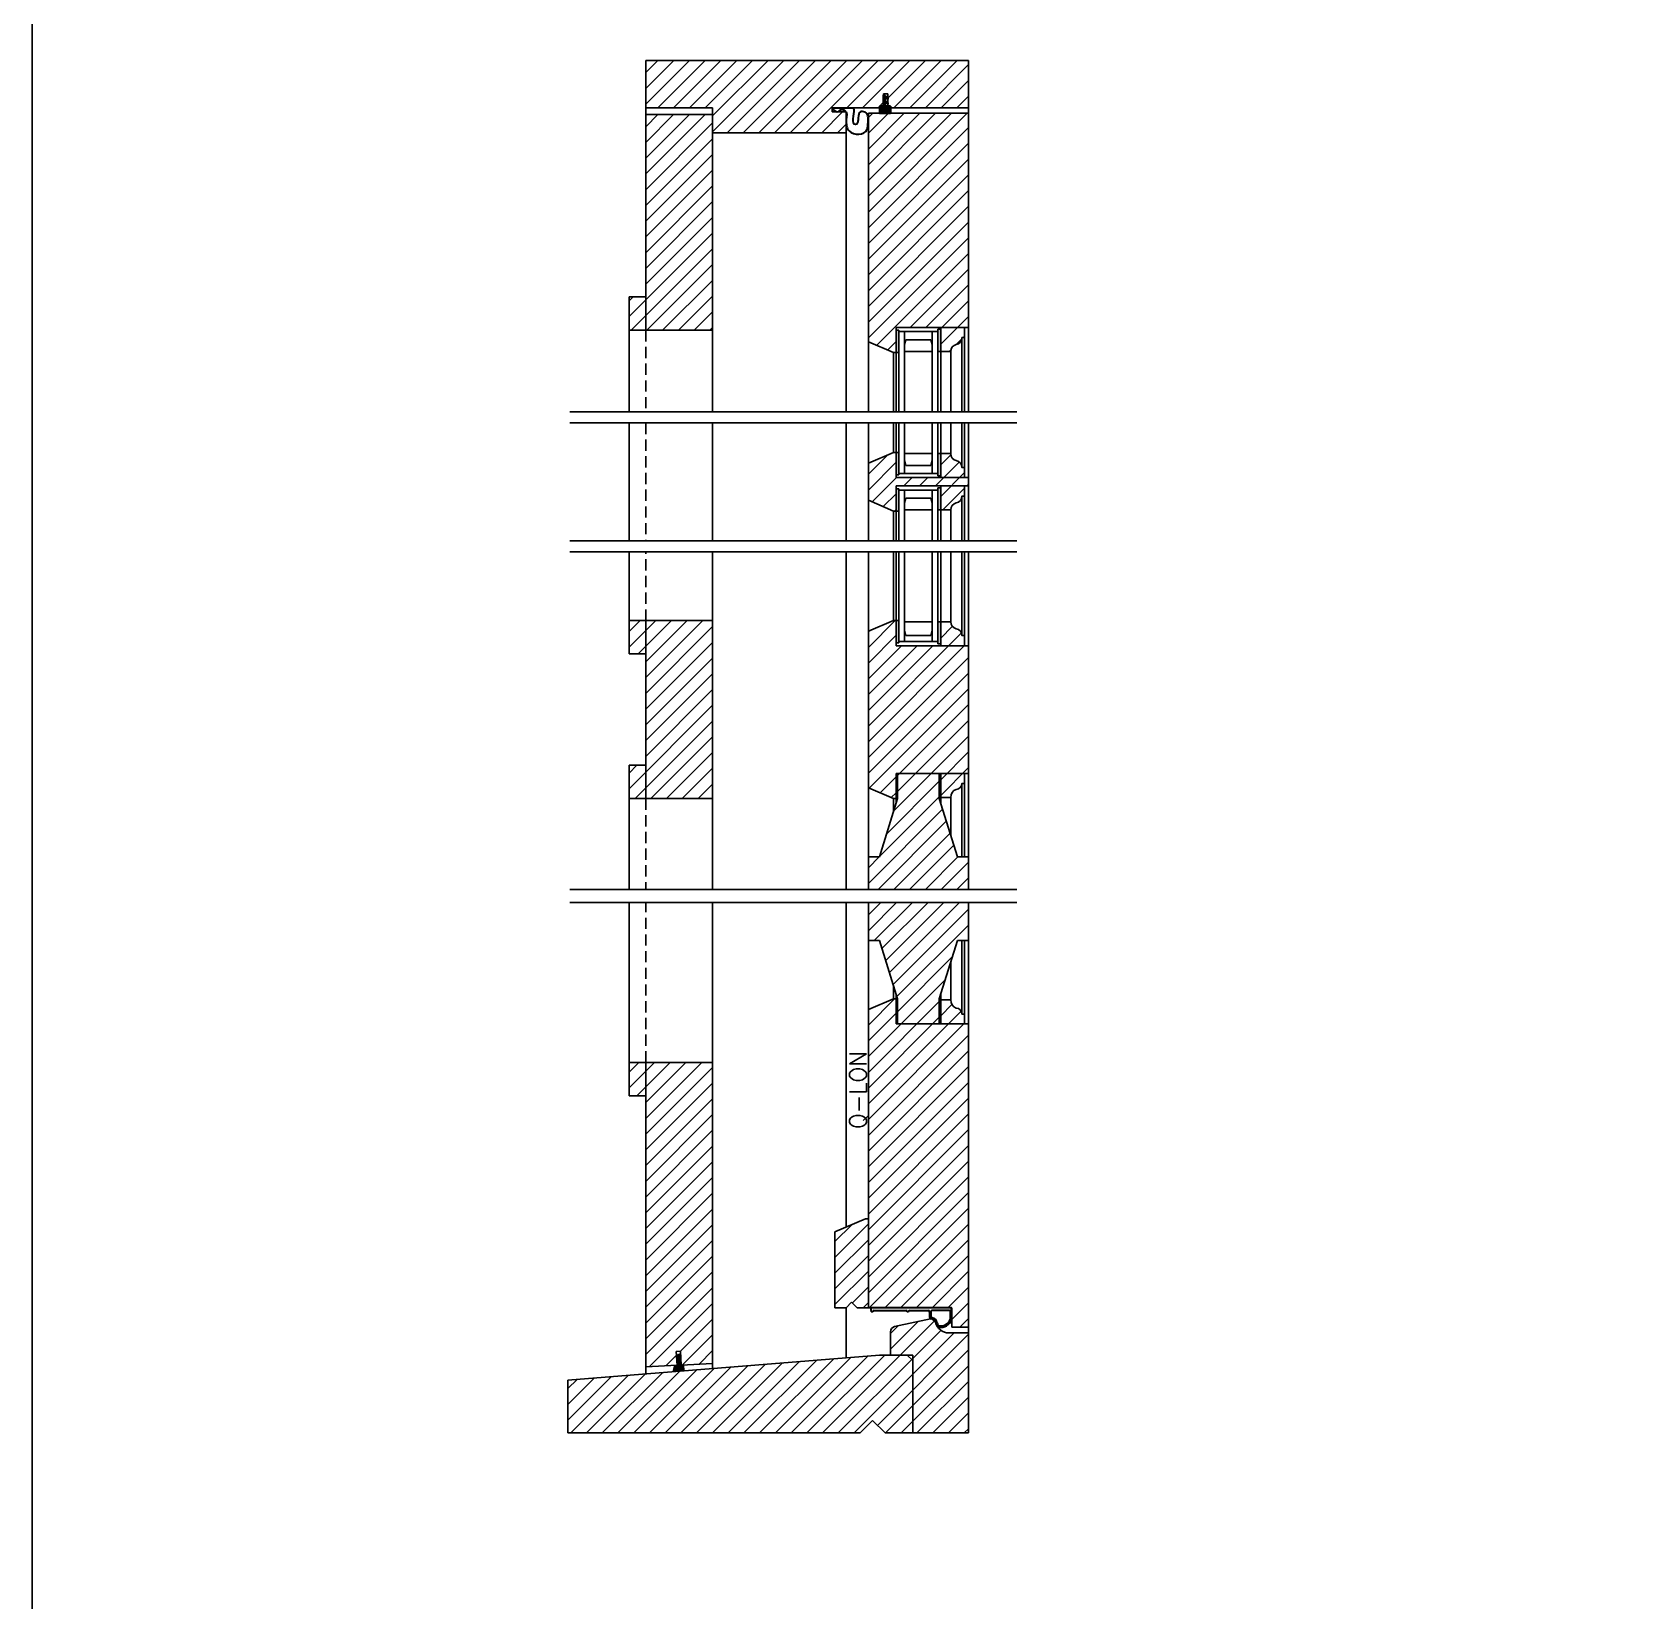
# Model space of a CAD drawing. Header units: inches. Extents: x 1985 to 11287, y 379 to 4336.
# Drawn here: x 7484.33 to 7520.31, y 3329.92 to 3365.16 of the extents above; entities that cross this region are included whole.
import ezdxf

# ---------------------------------------------------------------- set-up
doc = ezdxf.new("R2010")
doc.units = ezdxf.units.IN
doc.header["$MEASUREMENT"] = 0
doc.linetypes.add('HIDDEN', pattern=[0.375, 0.25, -0.125])
for name, color, linetype in [('detail 99', 30, 'CONTINUOUS'), ('glass 99', 6, 'CONTINUOUS'), ('glazing tape 99', 7, 'CONTINUOUS'), ('hatch 99', 1, 'CONTINUOUS'), ('screen 99', 4, 'CONTINUOUS'), ('separation 99', 3, 'CONTINUOUS'), ('weatherstripping 99', 5, 'CONTINUOUS'), ('wood detail 99', 7, 'CONTINUOUS')]:
    doc.layers.add(name, color=color, linetype=linetype)
doc.styles.get("Standard").update_dxf_attribs({"font": 'txt.shx', "width": 0.8})
pattern_1 = [(45, (6246.47273, 4324.98794), (-0.176776695, 0.176776695), [])]
pattern_2 = [(45, (3330.23896, 5e-13), (-0.176776695, 0.176776695), [])]

msp = doc.modelspace()

# ---------------------------------------------------------------- hatches: boundary and pattern name
at = {"layer": 'glazing tape 99'}
h = msp.add_hatch(color=7, dxfattribs=at)
h.paths.add_polyline_path([(7504.738835, 3358.483466), (7504.676335, 3358.483466), (7504.676335, 3357.983466), (7504.738835, 3357.983466)])
h.paths.add_polyline_path([(7503.801335, 3358.459966), (7503.738835, 3358.459966), (7503.738835, 3357.959966), (7503.801335, 3357.959966)])
h = msp.add_hatch(color=7, dxfattribs=at)
h.paths.add_polyline_path([(7503.801335, 3355.712986), (7503.738835, 3355.712986), (7503.738835, 3355.212986), (7503.801335, 3355.212986)])
h.paths.add_polyline_path([(7504.738835, 3355.689486), (7504.676335, 3355.689486), (7504.676335, 3355.189486), (7504.738835, 3355.189486)])
h.paths.add_polyline_path([(7504.738835, 3354.923986), (7504.676335, 3354.923986), (7504.676335, 3354.423986), (7504.738835, 3354.423986)])
h.paths.add_polyline_path([(7503.801335, 3354.900486), (7503.738835, 3354.900486), (7503.738835, 3354.400486), (7503.801335, 3354.400486)])
h = msp.add_hatch(color=7, dxfattribs=at)
h.paths.add_polyline_path([(7503.801335, 3351.941509), (7503.738835, 3351.941509), (7503.738835, 3351.937059), (7503.738835, 3351.441509), (7503.801335, 3351.441509)])
h.paths.add_polyline_path([(7504.676335, 3351.413559), (7504.738835, 3351.413559), (7504.738835, 3351.913559), (7504.676335, 3351.913559)])
h = msp.add_hatch(color=7, dxfattribs=at)
h.paths.add_polyline_path([(7504.738835, 3348.503974), (7504.707535, 3348.503974), (7504.707535, 3347.964959), (7504.738835, 3347.964959)])
h.paths.add_polyline_path([(7503.770135, 3348.503974), (7503.738835, 3348.503974), (7503.738835, 3347.941459), (7503.770135, 3347.941459)])
h = msp.add_hatch(color=7, dxfattribs=at)
h.paths.add_polyline_path([(7504.738835, 3343.417184), (7504.707535, 3343.417184), (7504.707535, 3342.87817), (7504.738835, 3342.87817)])
h.paths.add_polyline_path([(7503.770135, 3343.440684), (7503.738835, 3343.440684), (7503.738835, 3342.87817), (7503.770135, 3342.87817)])
at = {"layer": 'hatch 99'}
h = msp.add_hatch(dxfattribs=at)
h.set_pattern_fill('ANSI31', color=256, scale=2, style=0)
h.set_pattern_definition(pattern_2)
h.paths.add_polyline_path([(7503.457335, 3363.772503), (7503.551335, 3363.772503), (7503.551335, 3363.460006), (7505.363835, 3363.460006), (7505.363835, 3364.522514), (7498.113835, 3364.522514), (7498.113835, 3363.460014), (7499.613835, 3363.460014), (7499.613835, 3362.897514), (7502.613823, 3362.897514), (7502.613823, 3363.366344), (7502.301359, 3363.366344), (7502.301359, 3363.460006), (7503.457335, 3363.460006)])
h = msp.add_hatch(dxfattribs=at)
h.set_pattern_fill('ANSI31', color=1, scale=2, style=0)
h.set_pattern_definition(pattern_1)
h.paths.add_polyline_path([(7499.613835, 3363.303714), (7498.113835, 3363.303714), (7498.113835, 3358.460014), (7499.613835, 3358.460014)])
h.paths.add_polyline_path([(7497.738835, 3358.460014), (7498.113835, 3358.460014), (7498.113835, 3359.210014), (7497.738835, 3359.210014)])
h = msp.add_hatch(dxfattribs=at)
h.set_pattern_fill('ANSI31', color=256, scale=2, style=0)
h.set_pattern_definition(pattern_2)
h.paths.add_polyline_path([(7505.363835, 3363.33498), (7503.113835, 3363.33498), (7503.113835, 3358.201037), (7503.676335, 3357.959966), (7503.738835, 3357.959966), (7503.738835, 3358.52248), (7505.363835, 3358.52248)])
h.paths.add_polyline_path([(7505.277835, 3358.52248), (7504.738835, 3358.52248), (7504.738835, 3357.983466), (7504.965335, 3357.983466, -0.375199902), (7505.090335, 3358.139716, 0.375199902), (7505.215335, 3358.295966), (7505.277835, 3358.295966)], flags=17)
h = msp.add_hatch(dxfattribs=at)
h.set_pattern_fill('ANSI31', color=256, scale=2, style=0)
h.paths.add_polyline_path([(7505.090335, 3355.533236, -0.350781059), (7504.965335, 3355.676364), (7504.965335, 3355.689486), (7504.738835, 3355.689486), (7504.738835, 3355.494236), (7504.738835, 3355.150472), (7505.277835, 3355.150472), (7505.277835, 3355.376986), (7505.215335, 3355.376986), (7505.215335, 3355.390109, 0.35078106)], flags=17)
h.paths.add_polyline_path([(7505.363835, 3355.150472), (7503.738835, 3355.150472), (7503.738835, 3355.712986), (7503.676335, 3355.712986), (7503.113835, 3355.471915), (7503.113835, 3354.641558), (7503.676335, 3354.400486), (7503.738835, 3354.400486), (7503.738835, 3354.619236), (7503.738835, 3354.963001), (7505.363835, 3354.963001)])
h.paths.add_polyline_path([(7505.277835, 3354.931736), (7505.277835, 3354.963001), (7504.738835, 3354.963001), (7504.738835, 3354.423986), (7504.965335, 3354.423986, -0.375199902), (7505.090335, 3354.580236, 0.375199902), (7505.215335, 3354.736486), (7505.277835, 3354.736486)], flags=17)
h = msp.add_hatch(dxfattribs=at)
h.set_pattern_fill('ANSI31', color=1, scale=2, style=0)
h.set_pattern_definition(pattern_1)
h.paths.add_polyline_path([(7498.113835, 3351.941509), (7497.738835, 3351.941509), (7497.738835, 3351.191509), (7498.113835, 3351.191509)])
h.paths.add_polyline_path([(7498.113835, 3347.941459), (7499.613835, 3347.941459), (7499.613835, 3351.941509), (7498.113835, 3351.941509)])
h.paths.add_polyline_path([(7497.738835, 3347.941459), (7498.113835, 3347.941459), (7498.113835, 3348.691459), (7497.738835, 3348.691459)])
h = msp.add_hatch(dxfattribs=at)
h.set_pattern_fill('ANSI31', color=256, scale=2, style=0)
h.paths.add_polyline_path([(7504.707535, 3347.941459), (7504.707535, 3348.503974), (7503.770135, 3348.503974), (7503.770135, 3347.941459), (7503.363835, 3346.628959), (7503.113835, 3346.628959), (7503.113835, 3345.899447), (7505.363835, 3345.899447), (7505.363835, 3346.628959), (7505.113835, 3346.628959)])
h.paths.add_polyline_path([(7505.277835, 3348.503974), (7504.738835, 3348.503974), (7504.738835, 3347.964959), (7504.965335, 3347.964959, -0.33870461), (7505.090335, 3348.148009, 0.411741612), (7505.215335, 3348.280759), (7505.277835, 3348.280759)], flags=17)
h.paths.add_polyline_path([(7505.363835, 3351.374545), (7503.738835, 3351.374545), (7503.738835, 3351.941509), (7503.676335, 3351.941509), (7503.113835, 3351.700438), (7503.113835, 3348.182581), (7503.676335, 3347.941509), (7503.738835, 3347.941509), (7503.738835, 3348.503974), (7505.363835, 3348.503974)])
h.paths.add_polyline_path([(7505.277835, 3351.601059), (7505.215335, 3351.601059), (7505.215335, 3351.614181, 0.350781059), (7505.090335, 3351.757309, -0.375199902), (7504.965335, 3351.913559), (7504.738835, 3351.913559), (7504.738835, 3351.374545), (7505.277835, 3351.374545)], flags=17)
h = msp.add_hatch(dxfattribs=at)
h.set_pattern_fill('ANSI31', color=256, scale=2, style=0)
h.paths.add_polyline_path([(7505.363835, 3342.603972), (7505.363835, 3342.87817), (7503.738835, 3342.87817), (7503.738835, 3343.440684), (7503.676335, 3343.440684), (7503.113835, 3343.199613), (7503.113835, 3341.917304), (7503.113835, 3336.503219), (7503.238835, 3336.503219), (7504.988835, 3336.503219), (7504.988835, 3336.242815), (7504.988835, 3336.06577), (7505.363835, 3336.06577), (7505.363835, 3338.130364)])
h.paths.add_polyline_path([(7505.090335, 3343.234134, -0.33870461), (7504.965335, 3343.417184), (7504.738835, 3343.417184), (7504.738835, 3342.87817), (7505.277835, 3342.87817), (7505.277835, 3343.101384), (7505.215335, 3343.101384), (7505.215335, 3343.108074, 0.396713131)], flags=17)
h.paths.add_polyline_path([(7505.113835, 3344.753184), (7505.363835, 3344.753184), (7505.363835, 3345.607847), (7503.113835, 3345.607847), (7503.113835, 3344.753184), (7503.363835, 3344.753184), (7503.771459, 3343.440684), (7503.770135, 3343.440684), (7503.770135, 3342.87817), (7504.707535, 3342.87817), (7504.707535, 3343.440684)])
h = msp.add_hatch(dxfattribs=at)
h.set_pattern_fill('ANSI31', color=1, scale=2, style=0)
h.set_pattern_definition(pattern_1)
h.paths.add_polyline_path([(7497.738835, 3341.264139), (7498.113835, 3341.264139), (7498.113835, 3342.014139), (7497.738835, 3342.014139)])
h.paths.add_polyline_path([(7499.613835, 3342.014139), (7498.113835, 3342.014139), (7498.113835, 3335.175149), (7498.815971, 3335.211946), (7498.799616, 3335.524018), (7498.893288, 3335.528927), (7498.909643, 3335.216856), (7499.613835, 3335.253761)])
h = msp.add_hatch(dxfattribs=at)
h.set_pattern_fill('ANSI31', color=256, scale=2, style=0)
h.set_pattern_definition([(45, (7882.68012, 2172.92404), (-0.176776695, 0.176776695), [])])
h.paths.add_polyline_path([(7503.113835, 3338.503269), (7503.051335, 3338.503269), (7502.363835, 3338.208626), (7502.363835, 3336.503219), (7502.613835, 3336.503219), (7502.738835, 3336.628219), (7502.863835, 3336.503219), (7503.113835, 3336.503219)])
h = msp.add_hatch(dxfattribs=at)
h.set_pattern_fill('ANSI31', color=256, scale=2, style=0)
h.paths.add_polyline_path([(7504.113835, 3335.315724), (7503.988835, 3335.440724), (7503.363824, 3335.440724), (7496.363835, 3334.878224), (7496.363835, 3333.690724), (7502.932585, 3333.690724), (7503.21071, 3333.968849), (7503.488835, 3333.690724), (7504.113835, 3333.690724)])
h.paths.add_polyline_path([(7505.363835, 3335.940724), (7504.926283, 3335.940724, -0.357812282), (7504.62318, 3336.177327, 0.300345872), (7504.508228, 3336.253224), (7503.699971, 3336.08093, 0.324394407), (7503.613824, 3335.962122), (7503.613824, 3335.440724), (7504.113835, 3335.440724), (7504.113835, 3333.690724), (7505.363835, 3333.690724), (7505.363835, 3334.320065)])
at = {"layer": 'weatherstripping 99', "lineweight": 30}
for points in [[(7503.488587, 3363.524588), (7503.488587, 3363.584382), (7503.550835, 3363.540846), (7503.550835, 3363.569143), (7503.488587, 3363.612679), (7503.488587, 3363.691567), (7503.550835, 3363.648031), (7503.550835, 3363.676328), (7503.472087, 3363.742853), (7503.457334, 3363.742853), (7503.457334, 3363.49101), (7503.363835, 3363.491028), (7503.363835, 3363.460006), (7503.613835, 3363.460006), (7503.613835, 3363.49098), (7503.518314, 3363.490998)], [(7498.956379, 3335.219305), (7498.909643, 3335.216856), (7498.88278, 3335.215448), (7498.879441, 3335.27916), (7498.906304, 3335.280568), (7498.876665, 3335.332113), (7498.874602, 3335.371484), (7498.901465, 3335.372891), (7498.849723, 3335.464058), (7498.807794, 3335.367982), (7498.834657, 3335.36939), (7498.83672, 3335.33002), (7498.812632, 3335.275659), (7498.839495, 3335.277067), (7498.842834, 3335.213354), (7498.815971, 3335.211946), (7498.769235, 3335.209497), (7498.725988, 3335.06804), (7498.963307, 3335.08711)]]:
    msp.add_hatch(color=5, dxfattribs=at).paths.add_polyline_path(points)
h = msp.add_hatch(dxfattribs=at)
h.set_pattern_fill('ANSI36', color=5, scale=0.125, angle=225, style=0)
h.set_pattern_definition([(270, (5913.391883, 3175.667597), (0.015625, -0.02734375), [0.0390625, -0.0078125, 0, -0.0078125])])
h.paths.add_polyline_path([(7503.613835, 3363.460006), (7503.363835, 3363.460006), (7503.363835, 3363.33498), (7503.613835, 3363.33498)])

# ---------------------------------------------------------------- linework, layer by layer
at = {"layer": 'glass 99', "color": 6}
for p, q in [((7503.801335, 3358.459966), (7503.801335, 3356.629901)), ((7504.676335, 3356.629901), (7504.676335, 3358.483466)), ((7503.801335, 3358.42878), (7504.676335, 3358.42878)), ((7503.926335, 3358.42878), (7503.926335, 3356.629901)), ((7503.956326, 3358.247846), (7503.926335, 3358.140063)), ((7503.956326, 3358.247846), (7504.176335, 3358.247846)), ((7504.521343, 3358.247846), (7504.176335, 3358.247846)), ((7504.521343, 3358.247846), (7504.551335, 3358.140063)), ((7504.551335, 3356.629901), (7504.551335, 3358.42878)), ((7504.551335, 3357.983466), (7503.926335, 3357.983466)), ((7503.801335, 3356.379901), (7503.801335, 3355.212986)), ((7503.926335, 3355.244172), (7503.926335, 3356.379901)), ((7504.551335, 3356.379901), (7504.551335, 3355.244172)), ((7504.676335, 3356.379901), (7504.676335, 3355.189486)), ((7504.551335, 3355.689486), (7503.926335, 3355.689486)), ((7503.801335, 3355.244172), (7504.676335, 3355.244172)), ((7503.956326, 3355.425106), (7503.926335, 3355.532889)), ((7503.956326, 3355.425106), (7504.176335, 3355.425106)), ((7504.521343, 3355.425106), (7504.176335, 3355.425106)), ((7504.521343, 3355.425106), (7504.551335, 3355.532889)), ((7503.801335, 3354.900486), (7503.801335, 3353.733572)), ((7503.801335, 3354.869301), (7504.676335, 3354.869301)), ((7503.926335, 3354.869301), (7503.926335, 3353.733572)), ((7504.551335, 3353.733572), (7504.551335, 3354.869301)), ((7504.676335, 3353.733572), (7504.676335, 3354.923986)), ((7503.956326, 3354.688367), (7503.926335, 3354.580584)), ((7503.956326, 3354.688367), (7504.176335, 3354.688367)), ((7504.521343, 3354.688367), (7504.176335, 3354.688367)), ((7504.521343, 3354.688367), (7504.551335, 3354.580584)), ((7504.551335, 3354.423986), (7503.926335, 3354.423986)), ((7503.801335, 3351.441509), (7503.801335, 3353.483572)), ((7503.926335, 3351.468245), (7503.926335, 3353.483572)), ((7504.551335, 3353.483572), (7504.551335, 3351.468245)), ((7504.676335, 3353.483572), (7504.676335, 3351.413559)), ((7504.551335, 3351.913559), (7503.926335, 3351.913559)), ((7503.956326, 3351.601065), (7503.926335, 3351.721248)), ((7504.521343, 3351.601065), (7504.551335, 3351.721248)), ((7503.801335, 3351.468245), (7504.676335, 3351.468245)), ((7503.956326, 3351.601065), (7504.176335, 3351.601065)), ((7504.521343, 3351.601065), (7504.176335, 3351.601065))]:
    msp.add_line(p, q, dxfattribs=at)
at = {"layer": 'glazing tape 99'}
for p, q in [((7503.801335, 3358.459966), (7503.738835, 3358.459966)), ((7503.801335, 3357.959966), (7503.801335, 3358.459966)), ((7504.676335, 3358.483466), (7504.676335, 3357.983466)), ((7504.738835, 3358.483466), (7504.676335, 3358.483466)), ((7503.801335, 3357.959966), (7503.738835, 3357.959966)), ((7504.738835, 3357.983466), (7504.676335, 3357.983466)), ((7503.801335, 3355.712986), (7503.738835, 3355.712986)), ((7504.676335, 3355.189486), (7504.676335, 3355.689486)), ((7504.738835, 3355.689486), (7504.676335, 3355.689486)), ((7503.801335, 3355.212986), (7503.738835, 3355.212986)), ((7503.801335, 3354.900486), (7503.738835, 3354.900486)), ((7504.738835, 3355.189486), (7504.676335, 3355.189486)), ((7504.676335, 3354.923986), (7504.676335, 3354.423986)), ((7504.738835, 3354.923986), (7504.676335, 3354.923986)), ((7503.801335, 3354.400486), (7503.738835, 3354.400486)), ((7504.738835, 3354.423986), (7504.676335, 3354.423986)), ((7503.738835, 3351.941509), (7503.801335, 3351.941509)), ((7503.801335, 3351.941509), (7503.801335, 3351.441509)), ((7504.676335, 3351.413559), (7504.676335, 3351.913559)), ((7503.738835, 3351.441509), (7503.801335, 3351.441509))]:
    msp.add_line(p, q, dxfattribs=at)
at = {"layer": 'glazing tape 99', "color": 7}
for p, q in [((7503.801335, 3355.212986), (7503.801335, 3355.712986)), ((7503.801335, 3354.400486), (7503.801335, 3354.900486)), ((7504.676335, 3351.913559), (7504.738835, 3351.913559)), ((7504.676335, 3351.413559), (7504.738835, 3351.413559))]:
    msp.add_line(p, q, dxfattribs=at)
at = {"layer": 'screen 99', "color": 4, "linetype": 'HIDDEN'}
for p, q in [((7498.113835, 3358.460014), (7498.113835, 3356.629901)), ((7498.113835, 3356.379901), (7498.113835, 3353.733572)), ((7498.113835, 3351.941509), (7498.113835, 3353.483572)), ((7498.113835, 3347.941459), (7498.113835, 3345.899447)), ((7498.113835, 3342.014139), (7498.113835, 3345.607847))]:
    msp.add_line(p, q, dxfattribs=at)
at = {"layer": 'separation 99'}
msp.add_lwpolyline([(7484.325689, 3276.128059), (7685.752407, 3276.128059), (7685.752407, 3428.766598), (7484.325689, 3428.766598)], close=True, dxfattribs=at)
at = {"layer": 'weatherstripping 99', "color": 5, "lineweight": 30}
for p, q in [((7503.457334, 3363.49101), (7503.457334, 3363.742853)), ((7503.457334, 3363.742853), (7503.472087, 3363.742853)), ((7503.472087, 3363.742853), (7503.550835, 3363.676328)), ((7503.488587, 3363.612679), (7503.488587, 3363.691567)), ((7503.488587, 3363.691567), (7503.550835, 3363.648031)), ((7503.488587, 3363.612679), (7503.550835, 3363.569143)), ((7503.488587, 3363.584382), (7503.550835, 3363.540846)), ((7503.488587, 3363.524588), (7503.488587, 3363.584382)), ((7503.518314, 3363.490998), (7503.488587, 3363.524588)), ((7503.550835, 3363.676328), (7503.550835, 3363.648031)), ((7503.550835, 3363.569143), (7503.550835, 3363.540846)), ((7502.78065, 3363.449043), (7502.306863, 3363.449043)), ((7503.363835, 3363.491028), (7503.363835, 3363.33498)), ((7503.457334, 3363.49101), (7503.363835, 3363.491028)), ((7503.363835, 3363.460006), (7503.613835, 3363.460006)), ((7503.363835, 3363.33498), (7503.613835, 3363.33498)), ((7503.613835, 3363.49098), (7503.518314, 3363.490998)), ((7503.613835, 3363.49098), (7503.613835, 3363.33498)), ((7504.985835, 3336.500219), (7503.176335, 3336.500219)), ((7503.176335, 3336.440719), (7503.176335, 3336.500219)), ((7503.247853, 3336.440719), (7503.958546, 3336.440719)), ((7504.050373, 3336.440719), (7504.457585, 3336.440719)), ((7504.488835, 3336.409469), (7504.488835, 3336.310748)), ((7504.520085, 3336.409469), (7504.520085, 3336.310748)), ((7504.926335, 3336.440719), (7504.551335, 3336.440719)), ((7504.957585, 3336.248218), (7504.957585, 3336.409469)), ((7504.985835, 3336.234558), (7504.985835, 3336.500219)), ((7498.849723, 3335.464058), (7498.807794, 3335.367982)), ((7498.901465, 3335.372891), (7498.849723, 3335.464058)), ((7498.769235, 3335.209497), (7498.725988, 3335.06804)), ((7498.807794, 3335.367982), (7498.834657, 3335.36939)), ((7498.83672, 3335.33002), (7498.812632, 3335.275659)), ((7498.812632, 3335.275659), (7498.839495, 3335.277067)), ((7498.815971, 3335.211946), (7498.842834, 3335.213354)), ((7498.834657, 3335.36939), (7498.83672, 3335.33002)), ((7498.839495, 3335.277067), (7498.842834, 3335.213354)), ((7498.874602, 3335.371484), (7498.901465, 3335.372891)), ((7498.874602, 3335.371484), (7498.876665, 3335.332113)), ((7498.906304, 3335.280568), (7498.876665, 3335.332113)), ((7498.879441, 3335.27916), (7498.906304, 3335.280568)), ((7498.879441, 3335.27916), (7498.88278, 3335.215448)), ((7498.88278, 3335.215448), (7498.909643, 3335.216856)), ((7498.956379, 3335.219305), (7498.963307, 3335.08711))]:
    msp.add_line(p, q, dxfattribs=at)
at = {"layer": 'weatherstripping 99'}
for p, q in [((7503.176335, 3336.409469), (7503.176335, 3336.440719)), ((7503.216603, 3336.409469), (7503.176335, 3336.409469)), ((7503.989781, 3336.410445), (7504.019139, 3336.410445))]:
    msp.add_line(p, q, dxfattribs=at)
at = {"layer": 'weatherstripping 99', "color": 5, "lineweight": 30}
for centre, radius, start, end in [((7502.830776, 3363.065742), 0.272391, 338.1531508, 0.3367326), ((7503.247853, 3336.409469), 0.03125, 90, 180), ((7503.958546, 3336.409469), 0.03125, 1.7899106, 90), ((7504.050373, 3336.409469), 0.03125, 90, 178.2100894), ((7504.457585, 3336.409469), 0.03125, 0, 90), ((7504.551335, 3336.310748), 0.0625, 180, 242.0876119), ((7504.551335, 3336.409469), 0.03125, 90, 180), ((7504.551335, 3336.310748), 0.03125, 180, 256.7087747), ((7504.508228, 3336.12827), 0.128, 18.7317616, 83.7887851), ((7504.508228, 3336.12827), 0.15625, 11.1349281, 76.7087747), ((7504.926283, 3336.253219), 0.308448, 195.772664, 213.8636178), ((7504.926283, 3336.253219), 0.281198, 199.696275, 209.3227129), ((7504.740507, 3336.328364), 0.262651, 260.75743, 339.0746275), ((7504.740507, 3336.328364), 0.231401, 260.75743, 339.7355611), ((7504.926335, 3336.409469), 0.03125, 0, 90), ((7504.708359, 3336.130812), 0.0625, 232.322133, 260.75743), ((7504.708359, 3336.130812), 0.03125, 209.3227129, 260.75743)]:
    msp.add_arc(centre, radius, start, end, dxfattribs=at)
for points, knots in [([(7502.306863, 3363.449043), (7502.351079, 3363.379002), (7502.440532, 3363.341844), (7502.483631, 3363.432635), (7502.647714, 3363.392896), (7502.630076, 3363.264974), (7502.615499, 3363.193088)], [0.0027567057, 0.0027567057, 0.0027567057, 0.0027567057, 0.1724869609, 0.2817822642, 0.3371391511, 0.4968128609, 0.4968128609, 0.4968128609, 0.4968128609]), ([(7502.615499, 3363.193088), (7502.61892, 3363.092852), (7502.6187, 3362.843415), (7503.032175, 3362.836857), (7503.083605, 3362.964378)], [0, 0, 0, 0, 0.2460489598, 0.6041502785, 0.6041502785, 0.6041502785, 0.6041502785]), ([(7503.103163, 3363.067343), (7503.114238, 3363.204352), (7503.107542, 3363.298635), (7503.0638, 3363.360938), (7502.83552, 3363.405947), (7502.931453, 3363.082986), (7502.706614, 3363.081349), (7502.829027, 3363.3931), (7502.78065, 3363.449043)], [0, 0, 0, 0, 0.083614321, 0.208464293, 0.316031641, 0.607589822, 0.683535209, 1.009413891, 1.009413891, 1.009413891, 1.009413891])]:
    msp.add_open_spline(points, degree=3, knots=knots, dxfattribs=at)
at = {"layer": 'wood detail 99', "color": 0}
for p, q in [((7498.113835, 3364.522514), (7505.363835, 3364.522514)), ((7498.113835, 3358.460014), (7498.113835, 3364.522514)), ((7505.363835, 3363.460006), (7505.363835, 3364.522514)), ((7505.363835, 3363.575423), (7505.363835, 3364.022514)), ((7498.113835, 3363.460014), (7499.613835, 3363.460014)), ((7498.113835, 3363.303714), (7499.613835, 3363.303714)), ((7499.613835, 3362.897514), (7499.613835, 3363.460014)), ((7499.613835, 3356.629901), (7499.613835, 3363.303714)), ((7502.301359, 3363.460006), (7502.301359, 3363.366344)), ((7502.301359, 3363.366344), (7502.613823, 3363.366344)), ((7502.613823, 3363.366344), (7502.613823, 3362.897514)), ((7502.613823, 3363.248344), (7502.613823, 3362.897514)), ((7499.613835, 3362.897514), (7502.613823, 3362.897514)), ((7497.738835, 3356.629901), (7497.738835, 3359.210014)), ((7498.113835, 3358.460014), (7499.613835, 3358.460014))]:
    msp.add_line(p, q, dxfattribs=at)
at = {"layer": 'wood detail 99'}
for p, q in [((7498.113835, 3362.897514), (7498.113835, 3364.522514)), ((7503.457335, 3363.772503), (7503.457335, 3363.460006)), ((7503.551335, 3363.772503), (7503.551335, 3363.460006)), ((7503.113835, 3363.33498), (7505.363835, 3363.33498)), ((7503.113835, 3363.33498), (7503.113835, 3358.201037)), ((7503.551335, 3363.460006), (7505.363835, 3363.460006)), ((7505.363835, 3363.460006), (7505.363835, 3358.52248)), ((7502.613823, 3362.897514), (7502.613823, 3356.629901)), ((7503.738835, 3357.959966), (7503.738835, 3358.52248)), ((7505.363835, 3358.52248), (7505.363835, 3356.629901)), ((7503.113835, 3358.201037), (7503.113835, 3356.629901)), ((7505.215335, 3358.295966), (7505.215335, 3356.629901)), ((7505.277835, 3358.295966), (7505.277835, 3356.629901)), ((7503.676335, 3357.959966), (7503.738835, 3357.959966)), ((7503.676335, 3357.959966), (7503.676335, 3356.629901)), ((7503.738835, 3356.629901), (7503.738835, 3357.959966)), ((7504.738835, 3356.629901), (7504.738835, 3357.983466)), ((7504.965335, 3356.629901), (7504.965335, 3357.983466)), ((7506.447081, 3356.629901), (7496.411163, 3356.629901)), ((7506.447081, 3356.379901), (7496.411163, 3356.379901)), ((7497.738835, 3356.379901), (7497.738835, 3353.733572)), ((7499.613835, 3356.379901), (7499.613835, 3353.733572)), ((7502.613823, 3356.379901), (7502.613823, 3353.733572)), ((7503.113835, 3356.379901), (7503.113835, 3353.733572)), ((7503.676335, 3355.712986), (7503.676335, 3356.379901)), ((7503.738835, 3356.379901), (7503.738835, 3355.494236)), ((7504.738835, 3356.379901), (7504.738835, 3355.494236)), ((7504.965335, 3356.379901), (7504.965335, 3355.676364)), ((7505.215335, 3355.376986), (7505.215335, 3356.379901)), ((7505.277835, 3355.181736), (7505.277835, 3356.379901)), ((7505.363835, 3354.958522), (7505.363835, 3356.379901)), ((7503.676335, 3355.712986), (7503.738835, 3355.712986)), ((7503.738835, 3355.712986), (7503.738835, 3355.150472)), ((7503.738835, 3354.400486), (7503.738835, 3354.963001)), ((7505.277835, 3354.931736), (7505.277835, 3353.733572)), ((7505.363835, 3355.154951), (7505.363835, 3353.733572)), ((7503.738835, 3353.733572), (7503.738835, 3354.619236)), ((7504.738835, 3353.733572), (7504.738835, 3354.619236)), ((7505.215335, 3354.736486), (7505.215335, 3353.733572)), ((7503.676335, 3354.400486), (7503.738835, 3354.400486)), ((7503.676335, 3353.733572), (7503.676335, 3354.400486)), ((7504.965335, 3353.733572), (7504.965335, 3354.437109)), ((7506.447081, 3353.733572), (7496.411163, 3353.733572)), ((7506.447081, 3353.483572), (7496.411163, 3353.483572)), ((7497.738835, 3353.483572), (7497.738835, 3351.191509)), ((7499.613835, 3353.483572), (7499.613835, 3345.899447)), ((7502.613823, 3353.483572), (7502.613823, 3345.899447)), ((7503.113835, 3351.700438), (7503.113835, 3353.483572)), ((7503.676335, 3351.941509), (7503.676335, 3353.483572)), ((7503.738835, 3353.483572), (7503.738835, 3351.937059)), ((7504.738835, 3353.483572), (7504.738835, 3351.913559)), ((7504.965335, 3353.483572), (7504.965335, 3351.913559)), ((7505.215335, 3351.601059), (7505.215335, 3353.483572)), ((7505.277835, 3351.601059), (7505.277835, 3353.483572)), ((7505.363835, 3351.374545), (7505.363835, 3353.483572)), ((7498.113835, 3351.941509), (7498.113835, 3347.941459)), ((7503.113835, 3351.700438), (7503.113835, 3348.182581)), ((7503.676335, 3351.941509), (7503.738835, 3351.941509)), ((7503.676335, 3351.941509), (7503.738835, 3351.941509)), ((7503.738835, 3351.941509), (7503.738835, 3351.374545)), ((7503.738835, 3351.941509), (7503.738835, 3351.374545)), ((7503.738835, 3351.941509), (7503.738835, 3351.374545)), ((7505.363835, 3351.374545), (7505.363835, 3348.503974)), ((7497.738835, 3348.691459), (7497.738835, 3345.899447)), ((7503.738835, 3347.941509), (7503.738835, 3348.503974)), ((7503.738835, 3347.941509), (7503.738835, 3348.503974)), ((7503.738835, 3347.941459), (7503.738835, 3348.503974)), ((7503.738835, 3347.941459), (7503.738835, 3348.503974)), ((7503.738835, 3347.941459), (7503.738835, 3348.503974)), ((7503.770135, 3347.941459), (7503.770135, 3348.503974)), ((7505.363835, 3348.503974), (7505.363835, 3346.472809)), ((7505.363835, 3348.503974), (7505.363835, 3346.743295)), ((7505.363835, 3348.503974), (7505.363835, 3346.628959)), ((7503.113835, 3348.182581), (7503.113835, 3346.472809)), ((7503.113835, 3348.182581), (7503.113835, 3345.899447)), ((7503.113835, 3348.182531), (7503.113835, 3346.743295)), ((7503.113835, 3348.182531), (7503.113835, 3345.899397)), ((7503.113835, 3348.182531), (7503.113835, 3346.628959)), ((7503.770135, 3347.941459), (7503.363835, 3346.628959)), ((7503.676335, 3347.941509), (7503.738835, 3347.941509)), ((7503.676335, 3347.941509), (7503.738835, 3347.941509)), ((7503.676335, 3347.941459), (7503.738835, 3347.941459)), ((7503.676335, 3347.941459), (7503.738835, 3347.941459)), ((7503.676335, 3347.941459), (7503.770135, 3347.941459)), ((7503.676335, 3347.941459), (7503.676335, 3347.63845)), ((7504.707535, 3347.941459), (7505.113835, 3346.628959)), ((7504.965335, 3347.378959), (7504.965335, 3347.964959)), ((7504.965335, 3347.108669), (7504.965335, 3347.964959)), ((7503.113835, 3346.628959), (7503.113835, 3345.899397)), ((7503.363835, 3346.628959), (7503.113835, 3346.628959)), ((7505.113835, 3346.628959), (7505.363835, 3346.628959)), ((7505.363835, 3346.628959), (7505.363835, 3345.899397)), ((7503.113835, 3346.472809), (7503.113835, 3345.899447)), ((7505.363835, 3346.472809), (7505.363835, 3345.899447)), ((7506.447081, 3345.899447), (7496.411163, 3345.899447)), ((7506.447081, 3345.607847), (7496.411163, 3345.607847)), ((7497.738835, 3345.607847), (7497.738835, 3341.264139)), ((7499.613835, 3345.607847), (7499.613835, 3335.139385)), ((7502.613823, 3345.607847), (7502.613823, 3341.917304)), ((7503.113835, 3343.199613), (7503.113835, 3345.607847)), ((7503.113835, 3344.753184), (7503.113835, 3345.607847)), ((7505.363835, 3344.753184), (7505.363835, 3345.607847)), ((7503.113835, 3343.199613), (7503.113835, 3344.753184)), ((7503.363835, 3344.753184), (7503.113835, 3344.753184)), ((7503.113835, 3343.199613), (7503.113835, 3344.638849)), ((7503.770135, 3343.444948), (7503.363835, 3344.753184)), ((7504.707535, 3343.440684), (7505.113835, 3344.753184)), ((7505.113835, 3344.753184), (7505.363835, 3344.753184)), ((7505.363835, 3342.87817), (7505.363835, 3344.753184)), ((7505.363835, 3342.87817), (7505.363835, 3344.638849)), ((7504.965335, 3344.273474), (7504.965335, 3343.417184)), ((7503.676335, 3343.440684), (7503.676335, 3343.746973)), ((7504.965335, 3344.003184), (7504.965335, 3343.417184)), ((7503.113835, 3343.440684), (7503.113835, 3341.917304)), ((7503.676335, 3343.440684), (7503.738835, 3343.440684)), ((7503.676335, 3343.440684), (7503.738835, 3343.440684)), ((7503.676335, 3343.440684), (7503.770135, 3343.440684)), ((7503.738835, 3343.440684), (7503.738835, 3342.87817)), ((7503.738835, 3343.440684), (7503.738835, 3342.87817)), ((7503.738835, 3343.440684), (7503.738835, 3342.87817)), ((7503.770135, 3343.440684), (7503.770135, 3342.87817)), ((7505.363835, 3343.440684), (7505.363835, 3341.917304)), ((7502.613823, 3342.729072), (7502.613823, 3338.315763)), ((7503.113835, 3342.603972), (7503.113835, 3336.503219)), ((7505.363835, 3342.603972), (7505.363835, 3335.940724)), ((7498.113835, 3342.014139), (7498.113835, 3335.014139)), ((7503.051335, 3338.503269), (7503.113835, 3338.503269)), ((7503.113835, 3338.503269), (7503.113835, 3336.503219)), ((7502.363835, 3338.208626), (7502.363835, 3336.503219)), ((7505.363835, 3336.06577), (7505.363835, 3338.130364)), ((7502.613835, 3336.503219), (7502.738835, 3336.628219)), ((7502.738835, 3336.628219), (7502.863835, 3336.503219)), ((7502.613835, 3336.503219), (7502.363835, 3336.503219)), ((7502.613823, 3336.503219), (7502.613823, 3335.38232)), ((7503.113835, 3336.503219), (7502.863835, 3336.503219)), ((7504.508228, 3336.253224), (7503.699971, 3336.08093)), ((7504.988835, 3336.06577), (7504.988835, 3336.242815)), ((7503.613824, 3335.440724), (7503.613824, 3335.962122)), ((7504.911475, 3335.940724), (7505.363835, 3335.940724)), ((7505.363835, 3336.06577), (7504.988835, 3336.06577)), ((7505.363835, 3335.940724), (7505.363835, 3334.320065)), ((7496.363835, 3334.878224), (7503.363824, 3335.440724)), ((7503.363824, 3335.440724), (7504.113835, 3335.440724)), ((7503.988835, 3335.440724), (7504.113835, 3335.315724)), ((7504.113835, 3335.440724), (7504.113835, 3333.690724)), ((7505.363835, 3334.320065), (7505.363835, 3333.690724)), ((7496.363835, 3333.690724), (7502.932585, 3333.690724)), ((7502.932585, 3333.690724), (7503.21071, 3333.968849)), ((7503.488835, 3333.690724), (7503.21071, 3333.968849)), ((7503.488835, 3333.690724), (7505.363835, 3333.690724))]:
    msp.add_line(p, q, dxfattribs=at)
at = {"layer": 'wood detail 99', "color": 7}
for p, q in [((7503.457335, 3363.772503), (7503.551335, 3363.772503)), ((7503.457335, 3363.492853), (7503.457335, 3363.742853)), ((7503.472087, 3363.742853), (7503.457335, 3363.742853)), ((7502.301359, 3363.460006), (7503.457334, 3363.460006)), ((7498.113835, 3359.210014), (7497.738835, 3359.210014)), ((7498.113835, 3358.460014), (7497.738835, 3358.460014)), ((7503.738835, 3358.52248), (7505.363835, 3358.52248)), ((7503.113835, 3358.201037), (7503.676335, 3357.959966)), ((7503.113835, 3355.471915), (7503.676335, 3355.712986)), ((7503.738835, 3355.150472), (7505.363835, 3355.150472)), ((7503.738835, 3354.963001), (7505.363835, 3354.963001)), ((7503.113835, 3354.641558), (7503.676335, 3354.400486)), ((7499.613835, 3351.941509), (7497.738835, 3351.941509)), ((7503.113835, 3351.700438), (7503.676335, 3351.941509)), ((7503.113835, 3351.700438), (7503.676335, 3351.941509)), ((7503.113835, 3351.700438), (7503.676335, 3351.941509)), ((7503.738835, 3351.374545), (7505.363835, 3351.374545)), ((7503.738835, 3351.374545), (7505.363835, 3351.374545)), ((7503.738835, 3351.374545), (7505.363835, 3351.374545)), ((7498.113835, 3351.191509), (7497.738835, 3351.191509)), ((7498.113835, 3348.691459), (7497.738835, 3348.691459)), ((7503.738835, 3348.503974), (7505.363835, 3348.503974)), ((7503.738835, 3348.503974), (7505.363835, 3348.503974)), ((7503.738835, 3348.503974), (7505.363835, 3348.503974)), ((7503.738835, 3348.503974), (7505.363835, 3348.503974)), ((7503.738835, 3348.503974), (7505.363835, 3348.503974)), ((7504.707535, 3348.503974), (7504.707535, 3347.941459)), ((7504.738835, 3348.503974), (7504.738835, 3347.964959)), ((7505.277835, 3348.280759), (7505.277835, 3348.503974)), ((7503.113835, 3348.182581), (7503.676335, 3347.941509)), ((7503.113835, 3348.182581), (7503.676335, 3347.941509)), ((7503.113835, 3348.182531), (7503.676335, 3347.941459)), ((7503.113835, 3348.182531), (7503.676335, 3347.941459)), ((7503.113835, 3348.182531), (7503.676335, 3347.941459)), ((7505.215335, 3348.280759), (7505.277835, 3348.280759)), ((7505.215335, 3348.280759), (7505.215335, 3346.628959)), ((7505.277835, 3348.280759), (7505.277835, 3346.628959)), ((7499.613835, 3347.941459), (7497.738835, 3347.941459)), ((7503.738835, 3347.941459), (7503.738835, 3347.840349)), ((7504.707535, 3347.964959), (7504.965335, 3347.964959)), ((7504.738835, 3347.964959), (7504.738835, 3347.840349)), ((7505.215335, 3343.101384), (7505.215335, 3344.753184)), ((7505.277835, 3343.101384), (7505.277835, 3344.753184)), ((7503.113835, 3343.199613), (7503.676335, 3343.440684)), ((7503.113835, 3343.199613), (7503.676335, 3343.440684)), ((7503.113835, 3343.199613), (7503.676335, 3343.440684)), ((7503.738835, 3343.440684), (7503.738835, 3343.54573)), ((7504.707535, 3342.87817), (7504.707535, 3343.440684)), ((7504.707535, 3343.417184), (7504.965335, 3343.417184)), ((7504.738835, 3343.417184), (7504.738835, 3343.541795)), ((7504.738835, 3342.87817), (7504.738835, 3343.417184)), ((7505.215335, 3343.101384), (7505.277835, 3343.101384)), ((7505.277835, 3343.101384), (7505.277835, 3342.87817)), ((7503.738835, 3342.87817), (7505.363835, 3342.87817)), ((7503.738835, 3342.87817), (7505.363835, 3342.87817)), ((7503.738835, 3342.87817), (7505.363835, 3342.87817)), ((7499.613835, 3342.014139), (7497.738835, 3342.014139)), ((7498.113835, 3341.264139), (7497.738835, 3341.264139)), ((7502.363835, 3338.208626), (7503.051335, 3338.503269)), ((7503.238835, 3336.503219), (7503.113835, 3336.503219)), ((7504.988835, 3336.503219), (7503.238835, 3336.503219)), ((7504.988835, 3336.242815), (7504.988835, 3336.503219)), ((7498.799616, 3335.524018), (7498.893288, 3335.528927)), ((7498.815971, 3335.211946), (7498.799616, 3335.524018)), ((7498.909643, 3335.216856), (7498.893288, 3335.528927)), ((7498.113835, 3335.175149), (7498.815971, 3335.211946)), ((7498.909643, 3335.216856), (7499.613835, 3335.253761)), ((7496.363835, 3333.690724), (7496.363835, 3334.878224))]:
    msp.add_line(p, q, dxfattribs=at)
at = {"layer": 'wood detail 99', "color": 4}
msp.add_line((7502.613823, 3363.248344), (7502.613823, 3363.248344), dxfattribs=at)
at = {"layer": 'wood detail 99', "color": 7}
for points in [[(7504.738835, 3358.52248), (7504.738835, 3357.983466), (7504.965335, 3357.983466, -0.375199902), (7505.090335, 3358.139716, 0.375199902), (7505.215335, 3358.295966), (7505.277835, 3358.295966), (7505.277835, 3358.52248)], [(7504.738835, 3355.150472), (7504.738835, 3355.689486), (7504.965335, 3355.689486, 0.375199902), (7505.090335, 3355.533236, -0.375199902), (7505.215335, 3355.376986), (7505.277835, 3355.376986), (7505.277835, 3355.150472)], [(7504.738835, 3354.963001), (7504.738835, 3354.423986), (7504.965335, 3354.423986, -0.375199902), (7505.090335, 3354.580236, 0.375199902), (7505.215335, 3354.736486), (7505.277835, 3354.736486), (7505.277835, 3354.963001)], [(7504.738835, 3351.374545), (7504.738835, 3351.913559), (7504.965335, 3351.913559, 0.375199902), (7505.090335, 3351.757309, -0.375199902), (7505.215335, 3351.601059), (7505.277835, 3351.601059), (7505.277835, 3351.374545)], [(7504.738835, 3348.503974), (7504.738835, 3347.964959), (7504.965335, 3347.964959, -0.33870461), (7505.090335, 3348.148009, 0.411741612), (7505.215335, 3348.280759), (7505.277835, 3348.280759), (7505.277835, 3348.503974)], [(7504.738835, 3342.87817), (7504.738835, 3343.417184), (7504.965335, 3343.417184, 0.33870461), (7505.090335, 3343.234134, -0.411741612), (7505.215335, 3343.101384), (7505.277835, 3343.101384), (7505.277835, 3342.87817)]]:
    msp.add_lwpolyline(points, format="xyb", dxfattribs=at)
for centre, radius, start, end in [((7505.147445, 3347.974806), 0.182376, 108.2489105, 183.0948202), ((7505.085897, 3348.277414), 0.129481, 271.9642372, 1.480252), ((7505.147445, 3343.407338), 0.182376, 176.9051798, 251.7510895), ((7505.085897, 3343.104729), 0.129481, 358.519748, 88.0357628)]:
    msp.add_arc(centre, radius, start, end, dxfattribs=at)
at = {"layer": 'wood detail 99'}
for centre, radius, start, end in [((7504.508228, 3336.128224), 0.125, 23.1303071, 90), ((7504.918879, 3336.243687), 0.303054, 192.6486596, 271.3999925), ((7503.738824, 3335.962122), 0.125, 108.1089082, 180)]:
    msp.add_arc(centre, radius, start, end, dxfattribs=at)

# ---------------------------------------------------------------- texts
at = {"layer": 'detail 99'}
msp.add_text('Q-LON', height=0.375, rotation=90, dxfattribs=at).set_placement((7503.069, 3340.518012))

doc.saveas('drawing.dxf')
